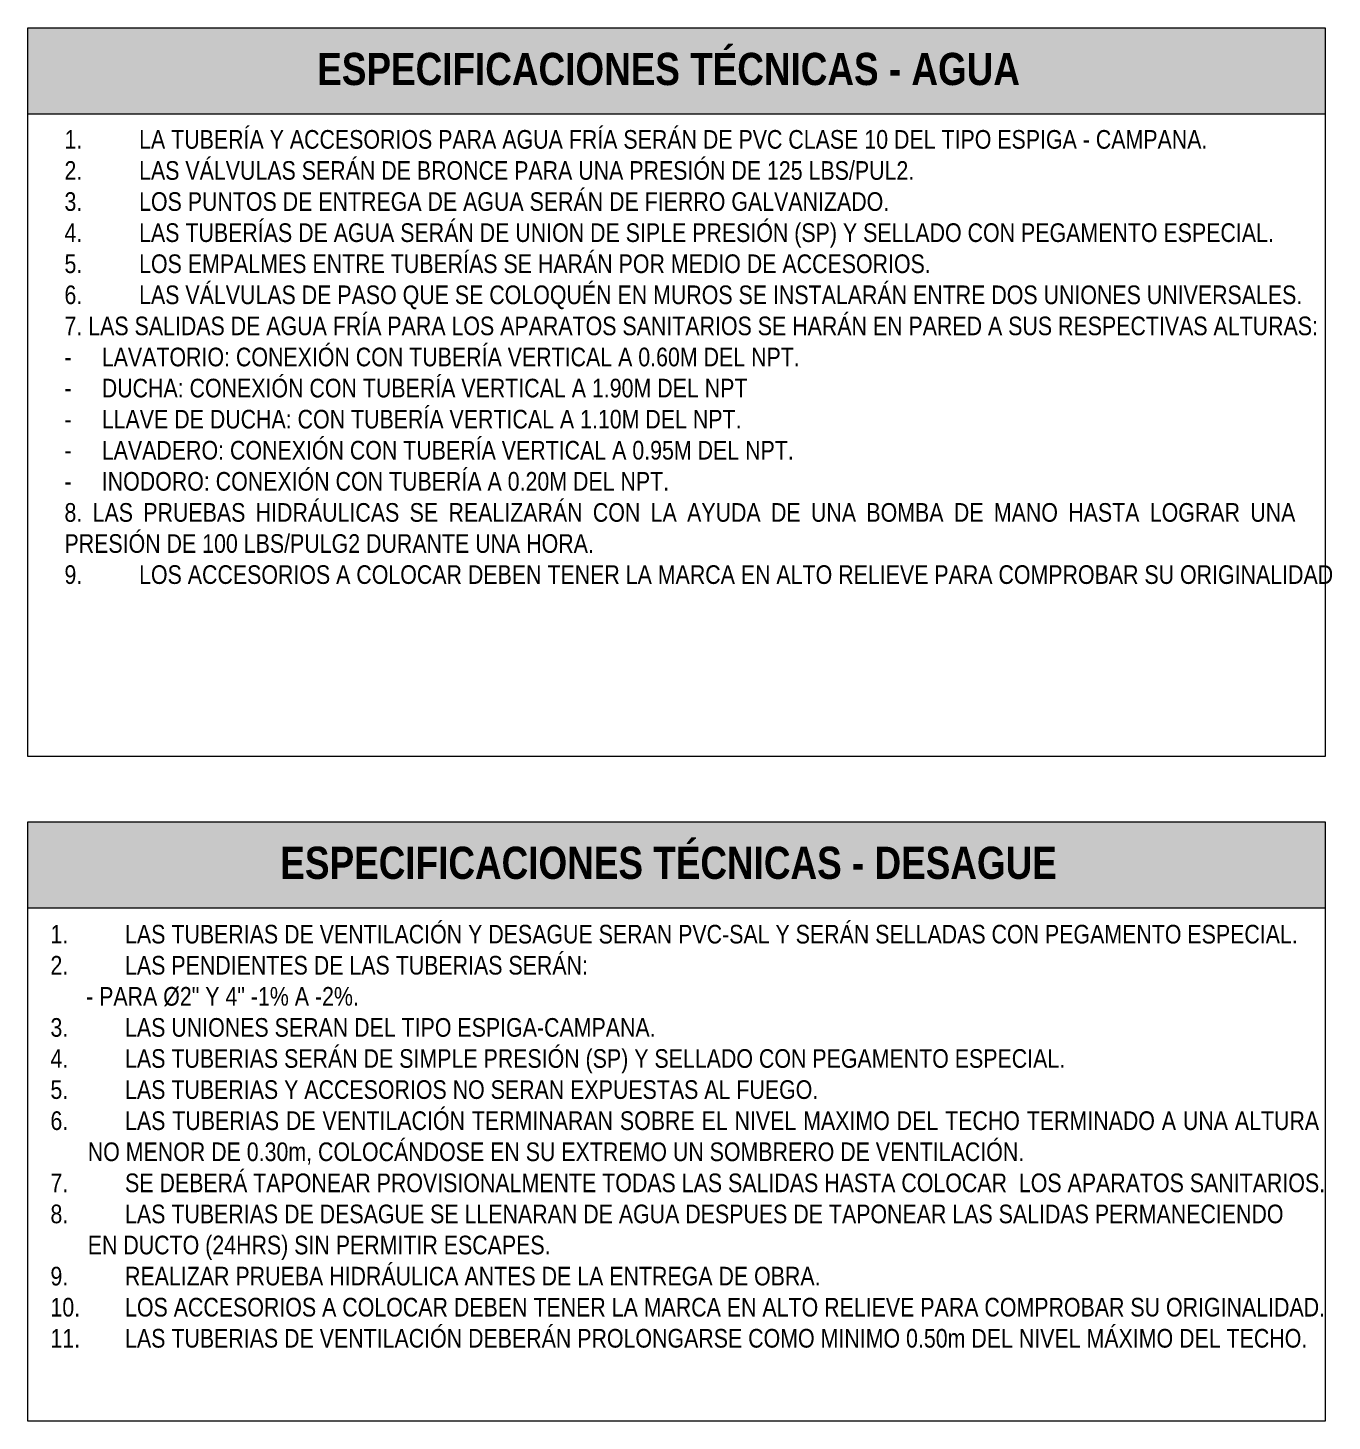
# Model space of a CAD drawing. Header units: metres. Extents: x 800066 to 1601495, y 9254195 to 18508415.
# Drawn here: x 800762.758 to 800765.555, y 9254197.556 to 9254200.544 of the extents above; entities that cross this region are included whole.
import ezdxf

# ---------------------------------------------------------------- set-up
doc = ezdxf.new("R2010")
doc.units = ezdxf.units.M
doc.header["$LTSCALE"] = 0.3
doc.header["$MEASUREMENT"] = 0
doc.layers.add('-Textos', color=7, linetype='Continuous', lineweight=20)
doc.styles.add('-Arial Narrow', font='ARIALN.TTF')

msp = doc.modelspace()

# ---------------------------------------------------------------- hatches: boundary and pattern name
at = {"layer": '-Textos'}
h = msp.add_hatch(color=144, dxfattribs=at)
h.dxf.hatch_style = 1
h.paths.add_polyline_path([(800762.7577, 9254200.5444), (800762.7577, 9254200.3596), (800765.5403, 9254200.3596), (800765.5403, 9254200.5444)])
h = msp.add_hatch(color=144, dxfattribs=at)
h.dxf.hatch_style = 1
h.paths.add_polyline_path([(800762.7577, 9254198.8416), (800762.7577, 9254198.6569), (800765.5403, 9254198.6569), (800765.5403, 9254198.8416)])

# ---------------------------------------------------------------- linework, layer by layer
at = {"layer": '-Textos', "lineweight": 13}
for p, q in [((800762.7577, 9254200.5444), (800765.5403, 9254200.5444)), ((800762.7577, 9254198.9817), (800762.7577, 9254200.5444)), ((800765.5403, 9254200.5444), (800765.5403, 9254198.9817)), ((800762.7577, 9254200.3596), (800765.5403, 9254200.3596)), ((800765.5403, 9254198.9817), (800762.7577, 9254198.9817)), ((800762.7577, 9254198.8416), (800765.5403, 9254198.8416)), ((800762.7577, 9254197.5558), (800762.7577, 9254198.8416)), ((800765.5403, 9254198.8416), (800765.5403, 9254197.5558)), ((800762.7577, 9254198.6569), (800765.5403, 9254198.6569)), ((800765.5403, 9254197.5558), (800762.7577, 9254197.5558))]:
    msp.add_line(p, q, dxfattribs=at)

# ---------------------------------------------------------------- texts
at = {"layer": '-Textos', "char_height": 0.069062, "width": 2.460801, "attachment_point": 5, "style": '-Arial Narrow'}
for s, insert in [('\\pxqc,t12;{\\fArial Narrow|b1|i0|c0|p34;ESPECIFICACIONES TÉCNICAS - AGUA}', (800764.1319, 9254200.4557)), ('\\pxqc,t12;{\\fArial Narrow|b1|i0|c0|p34;ESPECIFICACIONES TÉCNICAS - DESAGUE}', (800764.1319, 9254198.7529))]:
    msp.add_mtext(s, dxfattribs=dict(at, insert=insert))
at = {"layer": '-Textos', "char_height": 0.04, "attachment_point": 1, "style": '-Arial Narrow'}
for s, width, heights, insert in [('\\pxsm1,qj;{\\fArial|b0|i0|c0|p34;\\L\\P\\pi-2,l2;}1.^ILA TUBERÍA Y ACCESORIOS PARA AGUA FRÍA SERÁN DE PVC CLASE 10 DEL TIPO ESPIGA - CAMPANA.\\P2.^ILAS VÁLVULAS SERÁN DE BRONCE PARA UNA PRESIÓN DE 125 LBS/PUL2.\\P3.^ILOS PUNTOS DE ENTREGA DE AGUA SERÁN DE FIERRO GALVANIZADO.\\P4.^ILAS TUBERÍAS DE AGUA SERÁN DE UNION DE SIPLE PRESIÓN (SP) Y SELLADO CON PEGAMENTO ESPECIAL.\\P5.^ILOS EMPALMES ENTRE TUBERÍAS SE HARÁN POR MEDIO DE ACCESORIOS.\\P6.^ILAS VÁLVULAS DE PASO QUE SE COLOQUÉN EN MUROS SE INSTALARÁN ENTRE DOS UNIONES UNIVERSALES.\\P7. LAS SALIDAS DE AGUA FRÍA PARA LOS APARATOS SANITARIOS SE HARÁN EN PARED A SUS RESPECTIVAS ALTURAS:\\P\\pt2;-^ILAVATORIO: CONEXIÓN CON TUBERÍA VERTICAL A 0.60M DEL NPT.\\P-^IDUCHA: CONEXIÓN CON TUBERÍA VERTICAL A 1.90M DEL NPT\\P-^ILLAVE DE DUCHA: CON TUBERÍA VERTICAL A 1.10M DEL NPT.\\P-^ILAVADERO: CONEXIÓN CON TUBERÍA VERTICAL A 0.95M DEL NPT.\\P-^IINODORO: CONEXIÓN CON TUBERÍA A 0.20M DEL NPT.\\P\\pt0;8. LAS PRUEBAS HIDRÁULICAS SE REALIZARÁN CON LA AYUDA DE UNA BOMBA DE MANO HASTA LOGRAR UNA PRESIÓN DE 100 LBS/PULG2 DURANTE UNA HORA.\\P\\ptz;9.^ILOS ACCESORIOS A COLOCAR DEBEN TENER LA MARCA EN ALTO RELIEVE PARA COMPROBAR SU ORIGINALIDAD', 2.632148, [2.3088], (800762.8362, 9254200.3918)), ('\\pxsm1,qj;{\\fArial|b0|i0|c0|p34;\\L\\P\\pi-2,l2;}1.^ILAS TUBERIAS DE VENTILACIÓN Y DESAGUE SERAN PVC-SAL Y SERÁN SELLADAS CON PEGAMENTO ESPECIAL. \\P2.^ILAS PENDIENTES DE LAS TUBERIAS SERÁN:\\P\\pi0,l0,ql;      - PARA %%C2" Y 4" -1% A -2%.\\P\\pi-2,l2,qj;3.^ILAS UNIONES SERAN DEL TIPO ESPIGA-CAMPANA.\\P4.^ILAS TUBERIAS SERÁN DE SIMPLE PRESIÓN (SP) Y SELLADO CON PEGAMENTO ESPECIAL.\\P5.^ILAS TUBERIAS Y ACCESORIOS NO SERAN EXPUESTAS AL FUEGO.\\P6.^ILAS TUBERIAS DE VENTILACIÓN TERMINARAN SOBRE EL NIVEL MAXIMO DEL TECHO TERMINADO A UNA ALTURA NO MENOR DE 0.30m, COLOCÁNDOSE EN SU EXTREMO UN SOMBRERO DE VENTILACIÓN.\\P7.^ISE DEBERÁ TAPONEAR PROVISIONALMENTE TODAS LAS SALIDAS HASTA COLOCAR  LOS APARATOS SANITARIOS.\\P8.^ILAS TUBERIAS DE DESAGUE SE LLENARAN DE AGUA DESPUES DE TAPONEAR LAS SALIDAS PERMANECIENDO\\P\\pi0;EN DUCTO (24HRS) SIN PERMITIR ESCAPES.\\P\\pi-2;9.^IREALIZAR PRUEBA HIDRÁULICA ANTES DE LA ENTREGA DE OBRA.\\P10.^ILOS ACCESORIOS A COLOCAR DEBEN TENER LA MARCA EN ALTO RELIEVE PARA COMPROBAR SU ORIGINALIDAD.\\P11.^ILAS TUBERIAS DE VENTILACIÓN DEBERÁN PROLONGARSE COMO MINIMO 0.50m DEL NIVEL MÁXIMO DEL TECHO.', 2.712893, [2.1793], (800762.8061, 9254198.687))]:
    msp.add_mtext_dynamic_manual_height_columns(s, width=width, gutter_width=0, heights=heights, dxfattribs=dict(at, insert=insert))

doc.saveas('drawing.dxf')
